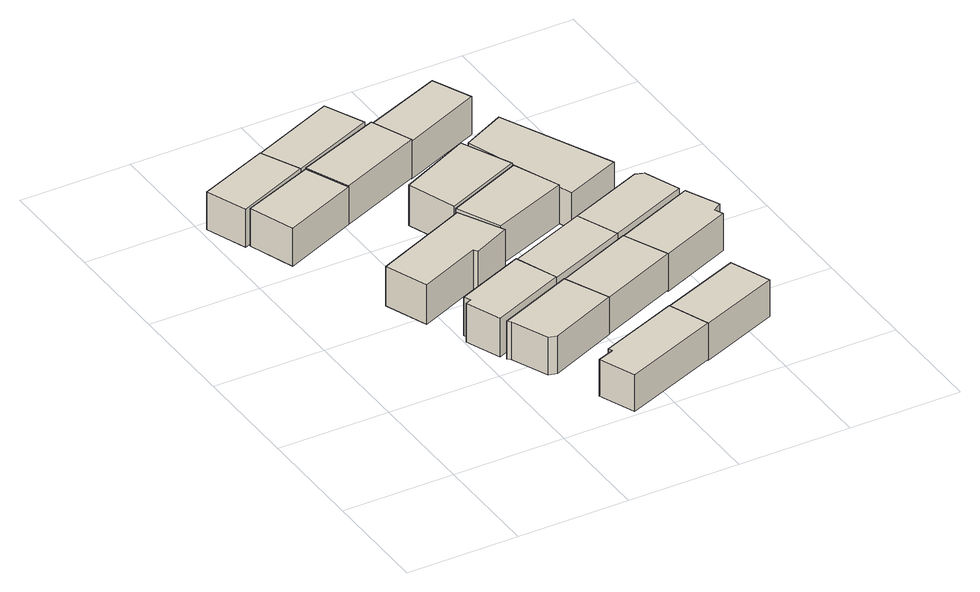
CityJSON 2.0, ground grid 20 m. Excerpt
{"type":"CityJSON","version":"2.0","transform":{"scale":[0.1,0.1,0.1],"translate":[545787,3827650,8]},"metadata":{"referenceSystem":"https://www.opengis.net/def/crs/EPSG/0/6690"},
"CityObjects":{
"building1":{"type":"Building","attributes":{"計測周辺長":23.72,"1/2500図郭":111,"区名":"住吉区","町丁目名称":"山之内５丁目","街区番号":3,"class":"3001","usage":"411","measuredHeight":7.1,"storeysAboveGround":2,"BuildingDetailAttribute.buildingRoofEdgeArea":31.78,"BuildingDetailAttribute.buildingStructureType":"601","BuildingDetailAttribute.buildingStructureOrgType":"1","BuildingDetailAttribute.detailedUsage":"1120","BuildingDetailAttribute.specifiedBuildingCoverageRate":0.8,"BuildingDetailAttribute.surveyYear":2017,"BuildingRiverFloodingRiskAttribute.description":"2","BuildingRiverFloodingRiskAttribute.rank":"1","BuildingRiverFloodingRiskAttribute.depth":0.273,"BuildingRiverFloodingRiskAttribute.adminType":"1","BuildingRiverFloodingRiskAttribute.scale":"1","BuildingRiverFloodingRiskAttribute.duration":4.87,"BuildingIDAttribute.prefecture":"27","BuildingIDAttribute.city":"27120"},"geometry":[{"type":"Solid","lod":"1","boundaries":[[[[0,1,2,3]],[[2,4,5,3]],[[1,6,4,2]],[[0,7,6,1]],[[3,5,7,0]],[[4,6,7,5]]]]}]},
"building2":{"type":"Building","attributes":{"計測周辺長":25.65,"1/2500図郭":111,"区名":"住吉区","町丁目名称":"山之内５丁目","街区番号":3,"class":"3001","usage":"411","measuredHeight":7.1,"storeysAboveGround":2,"BuildingDetailAttribute.buildingRoofEdgeArea":37.12,"BuildingDetailAttribute.buildingStructureType":"601","BuildingDetailAttribute.buildingStructureOrgType":"1","BuildingDetailAttribute.detailedUsage":"1120","BuildingDetailAttribute.specifiedBuildingCoverageRate":0.8,"BuildingDetailAttribute.surveyYear":2017,"BuildingRiverFloodingRiskAttribute.description":"2","BuildingRiverFloodingRiskAttribute.rank":"1","BuildingRiverFloodingRiskAttribute.depth":0.173,"BuildingRiverFloodingRiskAttribute.adminType":"1","BuildingRiverFloodingRiskAttribute.scale":"1","BuildingRiverFloodingRiskAttribute.duration":4.87,"BuildingIDAttribute.prefecture":"27","BuildingIDAttribute.city":"27120"},"geometry":[{"type":"Solid","lod":"1","boundaries":[[[[8,9,10,11]],[[10,12,13,11]],[[9,14,12,10]],[[8,15,14,9]],[[11,13,15,8]],[[12,14,15,13]]]]}]},
"building3":{"type":"Building","attributes":{"計測周辺長":24.12,"1/2500図郭":111,"区名":"住吉区","町丁目名称":"山之内５丁目","街区番号":3,"class":"3001","usage":"411","measuredHeight":7.3,"storeysAboveGround":2,"BuildingDetailAttribute.buildingRoofEdgeArea":32.18,"BuildingDetailAttribute.buildingStructureType":"601","BuildingDetailAttribute.buildingStructureOrgType":"1","BuildingDetailAttribute.detailedUsage":"1120","BuildingDetailAttribute.specifiedBuildingCoverageRate":0.8,"BuildingDetailAttribute.surveyYear":2017,"BuildingIDAttribute.prefecture":"27","BuildingIDAttribute.city":"27120"},"geometry":[{"type":"Solid","lod":"1","boundaries":[[[[16,17,18,19,20,21]],[[20,22,23,21]],[[19,24,22,20]],[[18,25,24,19]],[[17,26,25,18]],[[16,27,26,17]],[[21,23,27,16]],[[22,24,25,26,27,23]]]]}]},
"building4":{"type":"Building","attributes":{"計測周辺長":25.43,"1/2500図郭":111,"区名":"住吉区","町丁目名称":"山之内５丁目","街区番号":3,"class":"3001","usage":"411","measuredHeight":7.1,"storeysAboveGround":2,"BuildingDetailAttribute.buildingRoofEdgeArea":34.87,"BuildingDetailAttribute.buildingStructureType":"601","BuildingDetailAttribute.buildingStructureOrgType":"1","BuildingDetailAttribute.detailedUsage":"1120","BuildingDetailAttribute.specifiedBuildingCoverageRate":0.8,"BuildingDetailAttribute.surveyYear":2017,"BuildingRiverFloodingRiskAttribute.description":"2","BuildingRiverFloodingRiskAttribute.rank":"1","BuildingRiverFloodingRiskAttribute.depth":0.189,"BuildingRiverFloodingRiskAttribute.adminType":"1","BuildingRiverFloodingRiskAttribute.scale":"1","BuildingRiverFloodingRiskAttribute.duration":4.97,"BuildingIDAttribute.prefecture":"27","BuildingIDAttribute.city":"27120"},"geometry":[{"type":"Solid","lod":"1","boundaries":[[[[28,29,30,31,32,33]],[[32,34,35,33]],[[31,36,34,32]],[[30,37,36,31]],[[29,38,37,30]],[[28,39,38,29]],[[33,35,39,28]],[[34,36,37,38,39,35]]]]}]},
"building5":{"type":"Building","attributes":{"計測周辺長":25.75,"1/2500図郭":111,"区名":"住吉区","町丁目名称":"山之内５丁目","街区番号":3,"class":"3001","usage":"411","measuredHeight":7.4,"storeysAboveGround":2,"BuildingDetailAttribute.buildingRoofEdgeArea":34.93,"BuildingDetailAttribute.buildingStructureType":"601","BuildingDetailAttribute.buildingStructureOrgType":"1","BuildingDetailAttribute.detailedUsage":"1120","BuildingDetailAttribute.specifiedBuildingCoverageRate":0.8,"BuildingDetailAttribute.surveyYear":2017,"BuildingRiverFloodingRiskAttribute.description":"2","BuildingRiverFloodingRiskAttribute.rank":"1","BuildingRiverFloodingRiskAttribute.depth":0.188,"BuildingRiverFloodingRiskAttribute.adminType":"1","BuildingRiverFloodingRiskAttribute.scale":"1","BuildingRiverFloodingRiskAttribute.duration":4.95,"BuildingIDAttribute.prefecture":"27","BuildingIDAttribute.city":"27120"},"geometry":[{"type":"Solid","lod":"1","boundaries":[[[[40,41,42,43,44,45]],[[44,46,47,45]],[[43,48,46,44]],[[42,49,48,43]],[[41,50,49,42]],[[40,51,50,41]],[[45,47,51,40]],[[46,48,49,50,51,47]]]]}]},
"building6":{"type":"Building","attributes":{"計測周辺長":24.91,"1/2500図郭":111,"区名":"住吉区","町丁目名称":"山之内５丁目","街区番号":3,"class":"3001","usage":"411","measuredHeight":6.9,"storeysAboveGround":2,"BuildingDetailAttribute.buildingRoofEdgeArea":31.82,"BuildingDetailAttribute.buildingStructureType":"601","BuildingDetailAttribute.buildingStructureOrgType":"1","BuildingDetailAttribute.detailedUsage":"1120","BuildingDetailAttribute.specifiedBuildingCoverageRate":0.8,"BuildingDetailAttribute.surveyYear":2017,"BuildingIDAttribute.prefecture":"27","BuildingIDAttribute.city":"27120"},"geometry":[{"type":"Solid","lod":"1","boundaries":[[[[52,53,54,55,56,57]],[[56,58,59,57]],[[55,60,58,56]],[[54,61,60,55]],[[53,62,61,54]],[[52,63,62,53]],[[57,59,63,52]],[[58,60,61,62,63,59]]]]}]},
"building7":{"type":"Building","attributes":{"計測周辺長":24.99,"1/2500図郭":111,"区名":"住吉区","町丁目名称":"山之内５丁目","街区番号":3,"class":"3001","usage":"411","measuredHeight":6.8,"storeysAboveGround":2,"BuildingDetailAttribute.buildingRoofEdgeArea":36.41,"BuildingDetailAttribute.buildingStructureType":"601","BuildingDetailAttribute.buildingStructureOrgType":"1","BuildingDetailAttribute.detailedUsage":"1120","BuildingDetailAttribute.specifiedBuildingCoverageRate":0.8,"BuildingDetailAttribute.surveyYear":2017,"BuildingRiverFloodingRiskAttribute.description":"2","BuildingRiverFloodingRiskAttribute.rank":"1","BuildingRiverFloodingRiskAttribute.depth":0.173,"BuildingRiverFloodingRiskAttribute.adminType":"1","BuildingRiverFloodingRiskAttribute.scale":"1","BuildingRiverFloodingRiskAttribute.duration":4.87,"BuildingIDAttribute.prefecture":"27","BuildingIDAttribute.city":"27120"},"geometry":[{"type":"Solid","lod":"1","boundaries":[[[[64,65,66,67]],[[66,68,69,67]],[[65,70,68,66]],[[64,71,70,65]],[[67,69,71,64]],[[68,70,71,69]]]]}]},
"building8":{"type":"Building","attributes":{"計測周辺長":25.92,"1/2500図郭":111,"区名":"住吉区","町丁目名称":"山之内５丁目","街区番号":3,"class":"3001","usage":"411","measuredHeight":7.3,"storeysAboveGround":2,"BuildingDetailAttribute.buildingRoofEdgeArea":38.97,"BuildingDetailAttribute.buildingStructureType":"601","BuildingDetailAttribute.buildingStructureOrgType":"1","BuildingDetailAttribute.detailedUsage":"1120","BuildingDetailAttribute.specifiedBuildingCoverageRate":0.8,"BuildingDetailAttribute.surveyYear":2017,"BuildingRiverFloodingRiskAttribute.description":"2","BuildingRiverFloodingRiskAttribute.rank":"1","BuildingRiverFloodingRiskAttribute.depth":0.173,"BuildingRiverFloodingRiskAttribute.adminType":"1","BuildingRiverFloodingRiskAttribute.scale":"1","BuildingRiverFloodingRiskAttribute.duration":4.87,"BuildingIDAttribute.prefecture":"27","BuildingIDAttribute.city":"27120"},"geometry":[{"type":"Solid","lod":"1","boundaries":[[[[72,8,11,73]],[[11,74,75,73]],[[8,76,74,11]],[[72,77,76,8]],[[73,75,77,72]],[[74,76,77,75]]]]}]},
"building9":{"type":"Building","attributes":{"計測周辺長":25.26,"1/2500図郭":111,"区名":"住吉区","町丁目名称":"山之内５丁目","街区番号":3,"class":"3001","usage":"411","measuredHeight":6.9,"storeysAboveGround":2,"BuildingDetailAttribute.buildingRoofEdgeArea":36.98,"BuildingDetailAttribute.buildingStructureType":"601","BuildingDetailAttribute.buildingStructureOrgType":"1","BuildingDetailAttribute.detailedUsage":"1120","BuildingDetailAttribute.specifiedBuildingCoverageRate":0.8,"BuildingDetailAttribute.surveyYear":2017,"BuildingRiverFloodingRiskAttribute.description":"2","BuildingRiverFloodingRiskAttribute.rank":"1","BuildingRiverFloodingRiskAttribute.depth":0.089,"BuildingRiverFloodingRiskAttribute.adminType":"1","BuildingRiverFloodingRiskAttribute.scale":"1","BuildingRiverFloodingRiskAttribute.duration":4.97,"BuildingIDAttribute.prefecture":"27","BuildingIDAttribute.city":"27120"},"geometry":[{"type":"Solid","lod":"1","boundaries":[[[[78,79,80,81]],[[80,82,83,81]],[[79,84,82,80]],[[78,85,84,79]],[[81,83,85,78]],[[82,84,85,83]]]]}]},
"building10":{"type":"Building","attributes":{"計測周辺長":26.04,"1/2500図郭":111,"区名":"住吉区","町丁目名称":"山之内５丁目","街区番号":3,"class":"3001","usage":"411","measuredHeight":6.9,"storeysAboveGround":2,"BuildingDetailAttribute.buildingRoofEdgeArea":37.97,"BuildingDetailAttribute.buildingStructureType":"601","BuildingDetailAttribute.buildingStructureOrgType":"1","BuildingDetailAttribute.detailedUsage":"1120","BuildingDetailAttribute.specifiedBuildingCoverageRate":0.8,"BuildingDetailAttribute.surveyYear":2017,"BuildingRiverFloodingRiskAttribute.description":"2","BuildingRiverFloodingRiskAttribute.rank":"1","BuildingRiverFloodingRiskAttribute.depth":0.189,"BuildingRiverFloodingRiskAttribute.adminType":"1","BuildingRiverFloodingRiskAttribute.scale":"1","BuildingRiverFloodingRiskAttribute.duration":4.97,"BuildingIDAttribute.prefecture":"27","BuildingIDAttribute.city":"27120"},"geometry":[{"type":"Solid","lod":"1","boundaries":[[[[86,87,88,89]],[[88,90,91,89]],[[87,92,90,88]],[[86,93,92,87]],[[89,91,93,86]],[[90,92,93,91]]]]}]},
"building11":{"type":"Building","attributes":{"計測周辺長":27.82,"1/2500図郭":111,"区名":"住吉区","町丁目名称":"山之内５丁目","街区番号":3,"class":"3001","usage":"411","measuredHeight":7.6,"storeysAboveGround":2,"BuildingDetailAttribute.buildingRoofEdgeArea":40.48,"BuildingDetailAttribute.buildingStructureType":"601","BuildingDetailAttribute.buildingStructureOrgType":"1","BuildingDetailAttribute.detailedUsage":"1120","BuildingDetailAttribute.specifiedBuildingCoverageRate":0.8,"BuildingDetailAttribute.surveyYear":2017,"BuildingRiverFloodingRiskAttribute.description":"2","BuildingRiverFloodingRiskAttribute.rank":"1","BuildingRiverFloodingRiskAttribute.depth":0.18,"BuildingRiverFloodingRiskAttribute.adminType":"1","BuildingRiverFloodingRiskAttribute.scale":"1","BuildingRiverFloodingRiskAttribute.duration":4.95,"BuildingIDAttribute.prefecture":"27","BuildingIDAttribute.city":"27120"},"geometry":[{"type":"Solid","lod":"1","boundaries":[[[[94,95,96,97]],[[96,98,99,97]],[[95,100,98,96]],[[94,101,100,95]],[[97,99,101,94]],[[98,100,101,99]]]]}]},
"building12":{"type":"Building","attributes":{"計測周辺長":26.39,"1/2500図郭":111,"区名":"住吉区","町丁目名称":"山之内５丁目","街区番号":3,"class":"3001","usage":"411","measuredHeight":7.4,"storeysAboveGround":2,"BuildingDetailAttribute.buildingRoofEdgeArea":38.59,"BuildingDetailAttribute.buildingStructureType":"601","BuildingDetailAttribute.buildingStructureOrgType":"1","BuildingDetailAttribute.detailedUsage":"1120","BuildingDetailAttribute.specifiedBuildingCoverageRate":0.8,"BuildingDetailAttribute.surveyYear":2017,"BuildingRiverFloodingRiskAttribute.description":"2","BuildingRiverFloodingRiskAttribute.rank":"1","BuildingRiverFloodingRiskAttribute.depth":0.18,"BuildingRiverFloodingRiskAttribute.adminType":"1","BuildingRiverFloodingRiskAttribute.scale":"1","BuildingRiverFloodingRiskAttribute.duration":4.9,"BuildingIDAttribute.prefecture":"27","BuildingIDAttribute.city":"27120"},"geometry":[{"type":"Solid","lod":"1","boundaries":[[[[102,103,104,105]],[[104,106,107,105]],[[103,108,106,104]],[[102,109,108,103]],[[105,107,109,102]],[[106,108,109,107]]]]}]},
"building13":{"type":"Building","attributes":{"計測周辺長":26.62,"1/2500図郭":111,"区名":"住吉区","町丁目名称":"山之内５丁目","街区番号":3,"class":"3001","usage":"411","measuredHeight":6.9,"storeysAboveGround":2,"BuildingDetailAttribute.buildingRoofEdgeArea":33.58,"BuildingDetailAttribute.buildingStructureType":"601","BuildingDetailAttribute.buildingStructureOrgType":"1","BuildingDetailAttribute.detailedUsage":"1120","BuildingDetailAttribute.specifiedBuildingCoverageRate":0.8,"BuildingDetailAttribute.surveyYear":2017,"BuildingRiverFloodingRiskAttribute.description":"2","BuildingRiverFloodingRiskAttribute.rank":"1","BuildingRiverFloodingRiskAttribute.depth":0.189,"BuildingRiverFloodingRiskAttribute.adminType":"1","BuildingRiverFloodingRiskAttribute.scale":"1","BuildingRiverFloodingRiskAttribute.duration":4.97,"BuildingIDAttribute.prefecture":"27","BuildingIDAttribute.city":"27120"},"geometry":[{"type":"Solid","lod":"1","boundaries":[[[[110,111,112,113]],[[112,114,115,113]],[[111,116,114,112]],[[110,117,116,111]],[[113,115,117,110]],[[114,116,117,115]]]]}]},
"building14":{"type":"Building","attributes":{"計測周辺長":23.64,"1/2500図郭":111,"区名":"住吉区","町丁目名称":"山之内５丁目","街区番号":3,"class":"3001","usage":"411","measuredHeight":7.1,"storeysAboveGround":2,"BuildingDetailAttribute.buildingRoofEdgeArea":30.87,"BuildingDetailAttribute.buildingStructureType":"601","BuildingDetailAttribute.buildingStructureOrgType":"1","BuildingDetailAttribute.detailedUsage":"1120","BuildingDetailAttribute.specifiedBuildingCoverageRate":0.8,"BuildingDetailAttribute.surveyYear":2017,"BuildingRiverFloodingRiskAttribute.description":"2","BuildingRiverFloodingRiskAttribute.rank":"1","BuildingRiverFloodingRiskAttribute.depth":0.471,"BuildingRiverFloodingRiskAttribute.adminType":"1","BuildingRiverFloodingRiskAttribute.scale":"1","BuildingRiverFloodingRiskAttribute.duration":4.85,"BuildingIDAttribute.prefecture":"27","BuildingIDAttribute.city":"27120"},"geometry":[{"type":"Solid","lod":"1","boundaries":[[[[118,119,120,121]],[[120,122,123,121]],[[119,124,122,120]],[[118,125,124,119]],[[121,123,125,118]],[[122,124,125,123]]]]}]},
"building15":{"type":"Building","attributes":{"計測周辺長":24.52,"1/2500図郭":111,"区名":"住吉区","町丁目名称":"山之内５丁目","街区番号":3,"class":"3001","usage":"411","measuredHeight":7.3,"storeysAboveGround":2,"BuildingDetailAttribute.buildingRoofEdgeArea":34.08,"BuildingDetailAttribute.buildingStructureType":"601","BuildingDetailAttribute.buildingStructureOrgType":"1","BuildingDetailAttribute.detailedUsage":"1120","BuildingDetailAttribute.specifiedBuildingCoverageRate":0.8,"BuildingDetailAttribute.surveyYear":2017,"BuildingRiverFloodingRiskAttribute.description":"2","BuildingRiverFloodingRiskAttribute.rank":"1","BuildingRiverFloodingRiskAttribute.depth":0.38,"BuildingRiverFloodingRiskAttribute.adminType":"1","BuildingRiverFloodingRiskAttribute.scale":"1","BuildingRiverFloodingRiskAttribute.duration":4.9,"BuildingIDAttribute.prefecture":"27","BuildingIDAttribute.city":"27120"},"geometry":[{"type":"Solid","lod":"1","boundaries":[[[[126,127,128,129,130]],[[129,131,85,130]],[[128,132,131,129]],[[127,133,132,128]],[[126,83,133,127]],[[130,85,83,126]],[[131,132,133,83,85]]]]}]},
"building16":{"type":"Building","attributes":{"計測周辺長":25.31,"1/2500図郭":111,"区名":"住吉区","町丁目名称":"山之内５丁目","街区番号":3,"class":"3001","usage":"411","measuredHeight":7,"storeysAboveGround":2,"BuildingDetailAttribute.buildingRoofEdgeArea":35,"BuildingDetailAttribute.buildingStructureType":"601","BuildingDetailAttribute.buildingStructureOrgType":"1","BuildingDetailAttribute.detailedUsage":"1120","BuildingDetailAttribute.specifiedBuildingCoverageRate":0.8,"BuildingDetailAttribute.surveyYear":2017,"BuildingRiverFloodingRiskAttribute.description":"2","BuildingRiverFloodingRiskAttribute.rank":"1","BuildingRiverFloodingRiskAttribute.depth":0.389,"BuildingRiverFloodingRiskAttribute.adminType":"1","BuildingRiverFloodingRiskAttribute.scale":"1","BuildingRiverFloodingRiskAttribute.duration":4.97,"BuildingIDAttribute.prefecture":"27","BuildingIDAttribute.city":"27120"},"geometry":[{"type":"Solid","lod":"1","boundaries":[[[[134,135,136,137,138,139]],[[138,140,141,139]],[[137,142,140,138]],[[136,143,142,137]],[[135,144,143,136]],[[134,145,144,135]],[[139,141,145,134]],[[140,142,143,144,145,141]]]]}]},
"building17":{"type":"Building","attributes":{"計測周辺長":28.81,"1/2500図郭":111,"区名":"住吉区","町丁目名称":"山之内５丁目","街区番号":3,"class":"3001","usage":"411","measuredHeight":6.9,"storeysAboveGround":2,"BuildingDetailAttribute.buildingRoofEdgeArea":40.39,"BuildingDetailAttribute.buildingStructureType":"601","BuildingDetailAttribute.buildingStructureOrgType":"1","BuildingDetailAttribute.detailedUsage":"1120","BuildingDetailAttribute.specifiedBuildingCoverageRate":0.8,"BuildingDetailAttribute.surveyYear":2017,"BuildingRiverFloodingRiskAttribute.description":"2","BuildingRiverFloodingRiskAttribute.rank":"2","BuildingRiverFloodingRiskAttribute.depth":0.88,"BuildingRiverFloodingRiskAttribute.adminType":"1","BuildingRiverFloodingRiskAttribute.scale":"1","BuildingRiverFloodingRiskAttribute.duration":4.9,"BuildingIDAttribute.prefecture":"27","BuildingIDAttribute.city":"27120"},"geometry":[{"type":"Solid","lod":"1","boundaries":[[[[146,147,148,149]],[[148,150,151,149]],[[147,152,150,148]],[[146,153,152,147]],[[149,151,153,146]],[[150,152,153,151]]]]}]}
},
"vertices":[
[169,761,8],[37,706,8],[9,779,8],[136,831,8],[9,779,79],[136,831,79],[37,706,79],[169,761,79],
[207,678,9],[73,622,9],[44,704,9],[174,755,9],[44,704,80],[174,755,80],[73,622,80],[207,678,80],
[361,299,7],[227,243,7],[202,306,7],[213,311,7],[208,323,7],[332,374,7],[208,323,80],[332,374,80],[213,311,80],[202,306,80],[227,243,80],[361,299,80],
[404,209,9],[280,156,9],[265,159,9],[237,226,9],[232,231,9],[369,288,9],[232,231,80],[369,288,80],[237,226,80],[265,159,80],[280,156,80],[404,209,80],
[144,455,8],[316,529,8],[357,450,8],[290,419,8],[285,426,8],[173,378,8],[285,426,82],[173,378,82],[290,419,82],[357,450,82],[316,529,82],[144,455,82],
[329,1,11],[303,66,11],[333,77,11],[330,85,11],[473,141,11],[501,68,11],[473,141,80],[501,68,80],[330,85,80],[333,77,80],[303,66,80],[329,1,80],
[321,824,10],[169,761,10],[136,831,10],[289,895,10],[136,831,78],[289,895,78],[169,761,78],[321,824,78],
[357,741,9],[327,814,9],[174,755,82],[327,814,82],[207,678,82],[357,741,82],
[506,358,9],[361,299,9],[332,374,9],[476,432,9],[332,374,78],[476,432,78],[361,299,78],[506,358,78],
[545,268,10],[404,209,10],[369,288,10],[510,347,10],[369,288,79],[510,347,79],[404,209,79],[545,268,79],
[290,634,5],[419,695,5],[460,606,5],[321,547,5],[460,606,81],[321,547,81],[419,695,81],[290,634,81],
[321,542,6],[460,601,6],[494,518,6],[357,465,6],[494,518,80],[357,465,80],[460,601,80],[321,542,80],
[617,197,10],[645,125,10],[501,68,10],[473,141,10],[501,68,79],[473,141,79],[645,125,79],[617,197,79],
[327,814,7],[470,871,7],[501,801,7],[357,741,7],[501,801,78],[357,741,78],[470,871,78],[327,814,78],
[476,432,5],[612,487,5],[627,482,5],[652,418,5],[506,358,5],[652,418,78],[627,482,78],[612,487,78],
[510,347,8],[657,408,8],[685,348,8],[670,338,8],[676,323,8],[545,268,8],[676,323,78],[545,268,78],[670,338,78],[685,348,78],[657,408,78],[510,347,78],
[434,698,5],[512,736,5],[604,537,5],[504,496,5],[604,537,74],[504,496,74],[512,736,74],[434,698,74]
]}
